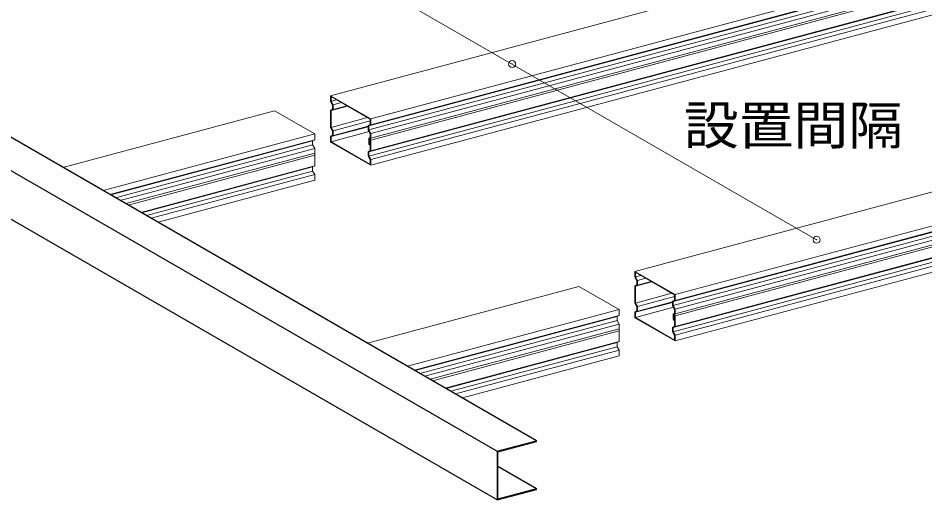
# Model space of a CAD drawing. Units: millimetres on the paper. Extents: x -195 to 195, y -135 to 132.
# Drawn here: x 9.9 to 62, y 25 to 52.7 of the extents above; entities that cross this region are included whole.
import ezdxf
from ezdxf.enums import TextEntityAlignment as Align

# ---------------------------------------------------------------- set-up
doc = ezdxf.new("R2010")
doc.units = ezdxf.units.MM
doc.header["$PDMODE"] = 32
doc.header["$PDSIZE"] = 0.4
for name, color, linetype, lineweight in [('0-2_野縁受け', 3, 'Continuous', 18), ('0-3_野縁', 2, 'Continuous', 25), ('0-5_寸法', 4, 'Continuous', 9)]:
    doc.layers.add(name, color=color, linetype=linetype, lineweight=lineweight)
doc.styles.add('ＭＳ ゴシック', font='')
doc.styles.get('ＭＳ ゴシック').set_extended_font_data('MS Gothic')

msp = doc.modelspace()

# ---------------------------------------------------------------- linework, layer by layer
at = {"layer": '0-2_野縁受け'}
for p, q in [((47.51, 34.668), (150.353, 62.225)), ((150.468, 62.025), (47.625, 34.468)), ((47.625, 34.135), (150.468, 61.692)), ((27.822, 48.235), (69.343, 59.36)), ((71.653, 58.027), (30.131, 46.901)), ((71.702, 57.671), (30.016, 46.501)), ((30.016, 46.268), (71.702, 57.438)), ((30.131, 46.568), (71.702, 57.707)), ((71.702, 57.207), (30.131, 46.068)), ((30.131, 45.801), (71.702, 56.94)), ((30.131, 45.685), (71.702, 56.824)), ((30.016, 44.768), (74.197, 56.606)), ((74.312, 56.406), (30.131, 44.568)), ((71.702, 56.171), (30.016, 45.001)), ((30.131, 45.068), (71.702, 56.207)), ((30.131, 44.235), (74.312, 56.073)), ((45.316, 38.135), (87.802, 49.519)), ((27.822, 48.235), (30.131, 46.901)), ((27.851, 48.185), (30.102, 46.885)), ((90.111, 48.186), (47.625, 36.801)), ((27.966, 47.718), (27.851, 47.918)), ((27.851, 47.385), (28.791, 47.637)), ((27.851, 47.385), (27.966, 47.451)), ((27.937, 47.468), (27.937, 47.701)), ((27.966, 47.718), (28.44, 47.845)), ((27.966, 47.451), (27.966, 47.718)), ((27.966, 47.451), (28.755, 47.663)), ((90.166, 47.831), (47.51, 36.401)), ((47.51, 36.168), (90.169, 47.599)), ((47.625, 36.468), (90.169, 47.868)), ((12.446, 44.115), (24.602, 47.372)), ((24.602, 47.372), (26.912, 46.039)), ((27.851, 46.418), (27.851, 47.385)), ((27.851, 46.418), (29.941, 46.978)), ((90.169, 47.368), (47.625, 35.968)), ((47.625, 35.701), (90.169, 47.101)), ((47.625, 35.585), (90.169, 46.984)), ((27.851, 45.885), (29.984, 46.456)), ((27.966, 46.218), (27.851, 46.418)), ((27.937, 45.935), (29.984, 46.483)), ((27.966, 46.218), (30.103, 46.791)), ((26.912, 46.039), (14.755, 42.781)), ((27.851, 45.585), (30.035, 46.17)), ((27.966, 45.951), (27.966, 46.218)), ((30.103, 46.054), (30.103, 45.796)), ((30.131, 46.068), (30.131, 45.801)), ((90.169, 46.332), (47.51, 34.901)), ((47.625, 34.968), (90.169, 46.368)), ((15.15, 42.554), (26.912, 45.705)), ((26.796, 45.639), (15.192, 42.529)), ((15.468, 42.37), (26.796, 45.405)), ((27.851, 45.585), (30.103, 44.285)), ((30.016, 45.768), (30.016, 45.485)), ((30.045, 45.773), (30.045, 45.468)), ((30.074, 45.451), (30.045, 45.468)), ((30.074, 45.768), (30.055, 45.779)), ((30.093, 45.791), (30.074, 45.801)), ((30.074, 45.718), (30.074, 45.451)), ((30.074, 45.718), (30.103, 45.701)), ((30.103, 45.701), (30.103, 45.085)), ((30.131, 45.685), (30.131, 45.068)), ((26.912, 45.205), (15.741, 42.212)), ((16.057, 42.03), (26.912, 44.939)), ((16.195, 41.95), (26.912, 44.822)), ((16.924, 41.529), (26.912, 44.205)), ((26.796, 44.139), (16.966, 41.505)), ((17.242, 41.345), (26.796, 43.905)), ((26.912, 43.705), (17.516, 41.188)), ((17.91, 40.96), (26.912, 43.372)), ((45.316, 38.135), (47.625, 36.801)), ((45.345, 38.085), (47.596, 36.785)), ((45.46, 37.618), (45.345, 37.818)), ((45.345, 37.285), (46.285, 37.537)), ((45.431, 37.368), (45.431, 37.601)), ((45.46, 37.618), (45.933, 37.745)), ((45.46, 37.351), (45.46, 37.618)), ((45.46, 37.351), (46.249, 37.563)), ((29.94, 34.015), (42.096, 37.272)), ((42.096, 37.272), (44.405, 35.939)), ((45.345, 37.285), (45.46, 37.351)), ((45.345, 36.318), (45.345, 37.285)), ((45.345, 36.318), (47.435, 36.878)), ((45.46, 36.118), (47.596, 36.691)), ((45.345, 35.785), (47.477, 36.356)), ((45.46, 36.118), (45.345, 36.318)), ((45.345, 35.485), (47.529, 36.07)), ((45.431, 35.835), (47.477, 36.383)), ((45.46, 35.851), (45.46, 36.118)), ((47.596, 35.954), (47.596, 35.696)), ((47.625, 35.968), (47.625, 35.701)), ((44.405, 35.939), (32.249, 32.681)), ((32.643, 32.454), (44.405, 35.605)), ((44.29, 35.539), (32.686, 32.429)), ((45.345, 35.485), (47.596, 34.185)), ((47.51, 35.668), (47.51, 35.385)), ((47.538, 35.673), (47.538, 35.368)), ((47.567, 35.668), (47.548, 35.679)), ((47.586, 35.691), (47.567, 35.701)), ((47.567, 35.618), (47.567, 35.351)), ((47.567, 35.618), (47.596, 35.601)), ((47.596, 35.601), (47.596, 34.985)), ((47.625, 35.585), (47.625, 34.968)), ((32.962, 32.27), (44.29, 35.305)), ((44.405, 35.105), (33.235, 32.112)), ((47.567, 35.351), (47.538, 35.368)), ((33.55, 31.93), (44.405, 34.839)), ((33.688, 31.85), (44.405, 34.722)), ((34.418, 31.429), (44.405, 34.105)), ((44.29, 34.039), (34.46, 31.405)), ((34.736, 31.245), (44.29, 33.805)), ((44.405, 33.605), (35.009, 31.088)), ((35.404, 30.86), (44.405, 33.272))]:
    msp.add_line(p, q, dxfattribs=at)
for points in [[(30.131, 45.068), (30.016, 45.001), (30.016, 44.768), (30.131, 44.568), (30.131, 44.235), (27.822, 45.568), (27.822, 45.901), (27.937, 45.968), (27.937, 46.201), (27.822, 46.401), (27.822, 47.401), (27.937, 47.468), (27.937, 47.701), (27.822, 47.901), (27.822, 48.235)], [(27.851, 48.185), (27.851, 47.918), (28.166, 48.003)], [(30.131, 46.901), (30.131, 46.568), (30.016, 46.501), (30.016, 46.268), (30.131, 46.068)], [(30.103, 46.054), (29.984, 46.259), (29.984, 46.516), (30.102, 46.585), (30.102, 46.885)], [(26.912, 46.039), (26.912, 45.705), (26.796, 45.639), (26.796, 45.405), (26.912, 45.205), (26.912, 44.205), (26.796, 44.139), (26.796, 43.905), (26.912, 43.705), (26.912, 43.372)], [(27.851, 45.585), (27.851, 45.885), (27.966, 45.951)], [(30.103, 44.285), (30.103, 44.554), (29.984, 44.759), (29.984, 45.016), (30.102, 45.085)], [(47.625, 34.968), (47.51, 34.901), (47.51, 34.668), (47.625, 34.468), (47.625, 34.135), (45.316, 35.468), (45.316, 35.801), (45.431, 35.868), (45.431, 36.101), (45.316, 36.301), (45.316, 37.301), (45.431, 37.368), (45.431, 37.601), (45.316, 37.801), (45.316, 38.135)], [(45.345, 38.085), (45.345, 37.818), (45.66, 37.903)], [(47.596, 35.954), (47.477, 36.159), (47.477, 36.416), (47.596, 36.485), (47.596, 36.785)], [(47.625, 36.801), (47.625, 36.468), (47.51, 36.401), (47.51, 36.168), (47.625, 35.968)], [(44.405, 35.939), (44.405, 35.605), (44.29, 35.539), (44.29, 35.305), (44.405, 35.105), (44.405, 34.105), (44.29, 34.039), (44.29, 33.805), (44.405, 33.605), (44.405, 33.272)], [(45.345, 35.485), (45.345, 35.785), (45.46, 35.851)], [(47.596, 34.185), (47.596, 34.454), (47.477, 34.659), (47.477, 34.916), (47.596, 34.985)]]:
    msp.add_lwpolyline(points, dxfattribs=at)
for centre, radius, start, end in [((30.054, 45.768), 0.0385, 60, 180), ((30.103, 45.485), 0.0866, 180, 240), ((30.051, 45.773), 0.0067, 60, 180), ((30.074, 45.735), 0.0289, 60, 180), ((30.074, 45.468), 0.0289, 180, 240), ((30.064, 45.451), 0.0096, 240, 0), ((30.074, 45.435), 0.0289, 240, 0), ((30.083, 45.718), 0.0096, 60, 180), ((30.093, 45.801), 0.0385, 240, 0), ((30.045, 45.685), 0.0866, 0, 60), ((30.074, 45.701), 0.0289, 0, 60), ((30.096, 45.796), 0.0067, 240, 0), ((47.548, 35.668), 0.0385, 60, 180), ((47.545, 35.673), 0.0067, 60, 180), ((47.567, 35.635), 0.0289, 60, 180), ((47.577, 35.618), 0.0096, 60, 180), ((47.587, 35.701), 0.0385, 240, 0), ((47.538, 35.585), 0.0866, 0, 60), ((47.567, 35.601), 0.0289, 0, 60), ((47.59, 35.696), 0.0067, 240, 0), ((47.596, 35.385), 0.0866, 180, 240), ((47.567, 35.368), 0.0289, 180, 240), ((47.558, 35.351), 0.0096, 240, 0), ((47.567, 35.335), 0.0289, 240, 0)]:
    msp.add_arc(centre, radius, start, end, dxfattribs=at)
at = {"layer": '0-3_野縁'}
for p, q in [((39.66, 28.403), (-30.103, 68.68)), ((-32.357, 68.077), (37.406, 27.799)), ((37.406, 24.999), (-32.357, 65.277)), ((37.406, 27.799), (39.66, 28.403)), ((39.66, 25.643), (37.445, 26.922))]:
    msp.add_line(p, q, dxfattribs=at)
for points in [[(39.66, 25.603), (39.66, 25.643), (37.445, 25.049), (37.445, 27.769), (39.66, 28.363), (39.66, 28.403)], [(37.406, 27.799), (37.406, 24.999), (39.66, 25.603)]]:
    msp.add_lwpolyline(points, dxfattribs=at)
at = {"layer": '0-5_寸法'}
msp.add_line((3.27, 70.255), (55.751, 39.955), dxfattribs=at)
for p in [(38.258, 50.055), (55.751, 39.955)]:
    msp.add_point(p, dxfattribs=at)

# ---------------------------------------------------------------- texts
at = {"layer": '0-5_寸法', "color": 7, "style": 'ＭＳ ゴシック', "width": 1.05}
msp.add_text('設置間隔', height=2.199, dxfattribs=at).set_placement((48.123, 44.778), align=Align.BOTTOM_LEFT)

doc.saveas('drawing.dxf')
